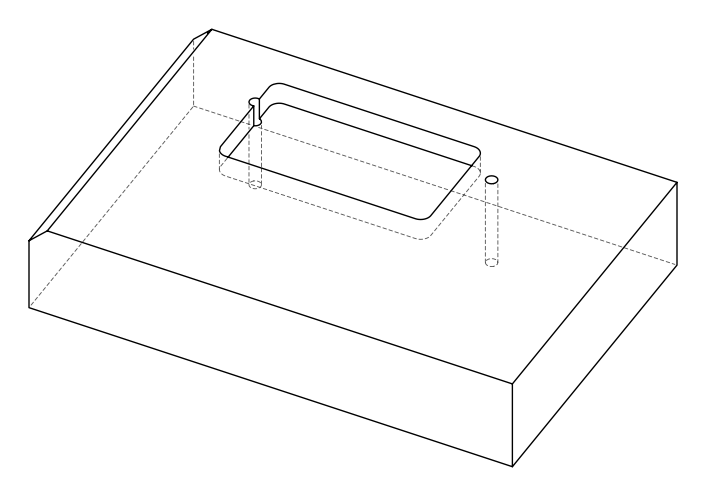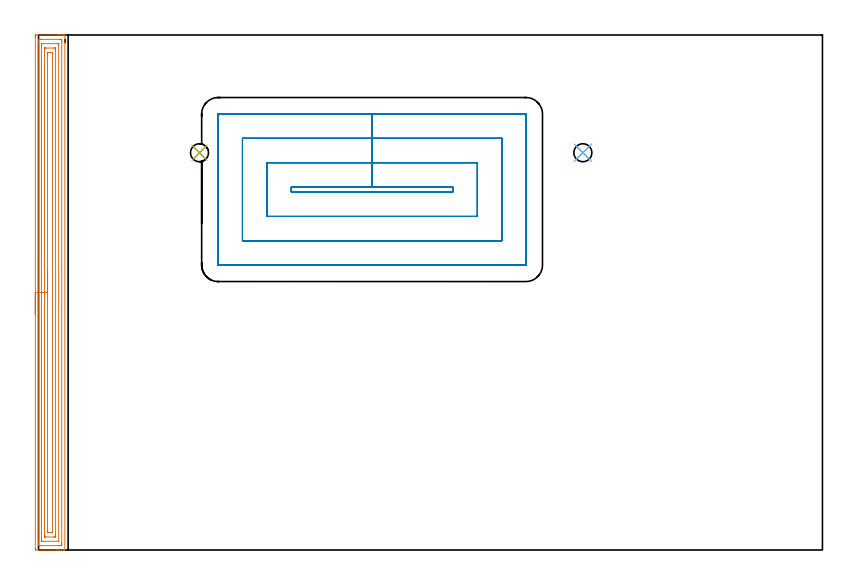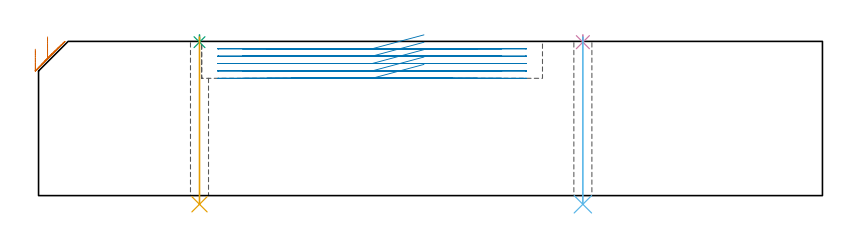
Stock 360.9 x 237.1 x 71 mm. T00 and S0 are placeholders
(PLAN: 6 operations, 3 tool changes, 22.8 min)
(1 AREA_MILL | FG_CHAMFER_SURFACE | UGT0205_001 | 9.77 min | 21938 mm3)
(2 MILL_RECTANGULAR_POCKET | POCKET_RECTANGULAR_STRAIGHT | UGT0201_133 | Follow Part, ap 3.75, ae 75% | 12.39 min | 225113 mm3)
(3 SPOT_DRILL | STEP1HOLE | NXT0321_9005460120000 | 0.03 min | 11 mm3)
(4 SPOT_DRILL_1 | STEP1HOLE_1 | NXT0321_9005460120000 | 0.03 min | 5 mm3)
(5 DRILL_THROUGH_HOLE_INTO_CENTER | STEP1HOLE | UGT0301_478 | 0.31 min | 3499 mm3)
(6 DRILL_THROUGH_HOLE_INTO_CENTER_1 | STEP1HOLE_1 | UGT0301_478 | 0.31 min | 3813 mm3)
(TOOL UGT0205_001 | Chamfer Mill 20 x 3 x 45 deg. | D20 FL50 Z2)
(TOOL UGT0201_133 | Carbide End Mill 15.0 | D15 FL30 Z4)
(TOOL NXT0321_9005460120000 | NC Spot Drill, 142deg, 12mm, Carbide, Uncoated | D12 PA142 FL30 Z2)
(TOOL UGT0301_478 | Carbide Drill 8.3 mm | D8.3 PA118 FL75 Z2)
(OP 1 AREA_MILL)
G17 G21 G94 G90
T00 M6
G54
G17 G0 G90 X-1.5 Y108.55 S1061 M3
G43 Z81. H0
Z67.4
G94 G1 Y108.588 Z66.528 F250.
Y108.702 Z65.663
Y108.891 Z64.812
Y109.153 Z63.98
Y109.487 Z63.174
Y109.89 Z62.4
Y110.358 Z61.664
Y110.89 Z60.972
Y111.479 Z60.329
Y112.122 Z59.74
Y112.814 Z59.208
Y113.55 Z58.74
Y114.324 Z58.337
Y115.13 Z58.003
Y115.962 Z57.741
Y116.813 Z57.552
Y117.678 Z57.438
Y118.55 Z57.4
Y236.16
X-1.499 Y236.481 Z57.401
X-1.494 Y237.048 Z57.404
X-1.492 Y237.092 Z57.406
X-0.93 Y237.1 Z57.968
X8.86 Z67.754
X9.407 Z68.304
X9.75 Z68.646
X10.297 Z69.193
X10.64 Z69.535
X11.326 Z70.226
X11.66 Z70.56
X12.054 Y237.093 Z70.945
X12.097 Y237.09 Z70.988
X12.1 Y236.928 Z71.
Y0.172
X12.097 Y0.01 Z70.988
X12.054 Y0.007 Z70.945
X11.66 Y0. Z70.56
X11.326 Z70.225
X10.64 Z69.535
X9.407 Z68.304
X8.86 Z67.754
X8.243 Z67.139
X-1.204 Y0.001 Z57.694
X-1.492 Y0.01 Z57.406
X-1.499 Y0.297 Z57.399
Y0.316
X-1.5 Y118.55 Z57.4
X-0.086 Z58.814
Y233.847
X-0.082 Y234.694 Z58.818
X-0.08 Y234.735 Z58.82
X-0.04 Y235.09 Z58.86
X0.448 Y235.098 Z59.348
X0.85 Y235.099 Z59.75
X1.336 Y235.1 Z60.236
X9.75 Y235.099 Z68.65
X10.238 Y235.097 Z69.138
X10.64 Y235.09 Z69.54
X10.68 Y234.694 Z69.58
X10.683 Y234.651 Z69.583
X10.686 Y233.801 Z69.586
Y233.754
Y3.253
X10.682 Y2.406 Z69.582
X10.68 Y2.365 Z69.58
X10.64 Y2.01 Z69.54
X10.151 Y2.002 Z69.051
X9.75 Y2.001 Z68.65
X9.264 Y2. Z68.164
X0.85 Y2.001 Z59.75
X0.362 Y2.003 Z59.262
X-0.04 Y2.01 Z58.86
X-0.08 Y2.406 Z58.82
X-0.083 Y2.449 Z58.817
X-0.086 Y3.299 Z58.814
Y3.345
Y118.55
X1.328 Z60.228
X1.329 Y233.011 Z60.229
X1.33 Y233.062 Z60.23
X1.333 Y233.086 Z60.233
X1.335 Y233.09 Z60.235
X1.357 Y233.093 Z60.257
X1.549 Y233.099 Z60.449
X8.86 Z67.76
X9.052 Y233.096 Z67.952
X9.179 Y233.091 Z68.079
X9.265 Y233.086 Z68.165
X9.267 Y233.045 Z68.167
X9.269 Y232.907 Z68.169
X9.271 Y232.494 Z68.171
Y4.089
X9.269 Y4.038 Z68.169
X9.267 Y4.014 Z68.167
X9.265 Y4.01 Z68.165
X9.243 Y4.007 Z68.143
X9.051 Y4.001 Z67.951
X1.74 Z60.64
X1.548 Y4.004 Z60.448
X1.421 Y4.009 Z60.321
X1.335 Y4.014 Z60.235
X1.333 Y4.055 Z60.233
X1.331 Y4.193 Z60.231
X1.329 Y4.605 Z60.229
X1.328 Y118.55 Z60.228
X2.743 Z61.643
Y230.227
X2.744 Y231.006 Z61.644
X2.747 Y231.059 Z61.647
X2.749 Y231.082 Z61.649
X2.761 Y231.09 Z61.661
X2.868 Y231.094 Z61.768
X3.085 Y231.098 Z61.985
X3.52 Y231.1 Z62.42
X7.08 Z65.98
X7.522 Y231.098 Z66.422
X7.733 Y231.094 Z66.633
X7.838 Y231.09 Z66.738
X7.851 Y231.084 Z66.751
X7.853 Y231.067 Z66.753
X7.855 Y231.029 Z66.755
X7.857 Y230.34 Z66.757
Y230.227
Y6.873
X7.855 Y6.094 Z66.755
X7.853 Y6.041 Z66.753
X7.851 Y6.018 Z66.751
X7.839 Y6.01 Z66.739
X7.732 Y6.006 Z66.632
X7.515 Y6.002 Z66.415
X7.08 Y6. Z65.98
X3.52 Z62.42
X3.077 Y6.002 Z61.977
X2.866 Y6.006 Z61.766
X2.762 Y6.01 Z61.662
X2.749 Y6.016 Z61.649
X2.747 Y6.033 Z61.647
X2.745 Y6.071 Z61.645
X2.743 Y6.76 Z61.643
Y6.873
Y118.55
X4.157 Z63.057
X4.158 Y228.44 Z63.058
X4.159 Y228.692 Z63.059
X4.164 Y228.948 Z63.064
X4.17 Y229.09 Z63.07
X4.246 Y229.093 Z63.146
X4.41 Y229.097 Z63.31
X4.643 Y229.1 Z63.543
X6.19 Y229.098 Z65.09
X6.427 Y229.095 Z65.327
X6.437 Y229.086 Z65.337
X6.44 Y229.083 Z65.34
X6.443 Y228.44 Z65.343
Y228.186
X6.442 Y8.66 Z65.342
X6.441 Y8.408 Z65.341
X6.436 Y8.152 Z65.336
X6.43 Y8.01 Z65.33
X6.354 Y8.007 Z65.254
X6.19 Y8.003 Z65.09
X5.957 Y8. Z64.857
X4.41 Y8.002 Z63.31
X4.173 Y8.005 Z63.073
X4.163 Y8.014 Z63.063
X4.16 Y8.017 Z63.06
X4.157 Y8.66 Z63.057
Y8.914
Y118.55
Y119.422 Z63.095
Y120.286 Z63.209
Y121.138 Z63.398
Y121.97 Z63.66
Y122.776 Z63.994
Y123.55 Z64.397
Y124.286 Z64.865
Y124.978 Z65.396
Y125.621 Z65.986
Y126.21 Z66.629
Y126.741 Z67.321
Y127.21 Z68.057
Y127.613 Z68.831
Y127.947 Z69.637
Y128.209 Z70.469
Y128.398 Z71.32
Y128.512 Z72.185
Y128.55 Z73.057
G0 Z81.
M5
M2
(OP 2 MILL_RECTANGULAR_POCKET)
G17 G21 G94 G90
T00 M6
G54
G17 G0 G90 X177.435 Y167.05 S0 M3
G43 Z81. H0
Z74.
G94 G1 X153.55 Z67.6 F250.
X116.35 F500.
Y164.85
X190.75
Y167.05
X153.55
Y178.3
X105.1
Y153.6
X202.
Y178.3
X153.55
Y189.55
X93.85
Y142.35
X213.25
Y189.55
X153.55
Y200.8
X82.7
X82.645 Y200.795
X82.605 Y200.755
X82.6 Y200.7
Y131.2
X82.605 Y131.145
X82.645 Y131.105
X82.7 Y131.1
X224.4
X224.455 Y131.105
X224.495 Y131.145
X224.5 Y131.2
Y200.7
X224.495 Y200.755
X224.455 Y200.795
X224.4 Y200.8
X153.55
X152.55
G0 X177.435 Y167.05 Z70.6
G1 X153.55 Z64.2 F250.
X116.35 F500.
Y164.85
X190.75
Y167.05
X153.55
Y178.3
X105.1
Y153.6
X202.
Y178.3
X153.55
Y189.55
X93.85
Y142.35
X213.25
Y189.55
X153.55
Y200.8
X82.7
X82.645 Y200.795
X82.605 Y200.755
X82.6 Y200.7
Y131.2
X82.605 Y131.145
X82.645 Y131.105
X82.7 Y131.1
X224.4
X224.455 Y131.105
X224.495 Y131.145
X224.5 Y131.2
Y200.7
X224.495 Y200.755
X224.455 Y200.795
X224.4 Y200.8
X153.55
X152.55
G0 X177.435 Y167.05 Z67.2
G1 X153.55 Z60.8 F250.
X116.35 F500.
Y164.85
X190.75
Y167.05
X153.55
Y178.3
X105.1
Y153.6
X202.
Y178.3
X153.55
Y189.55
X93.85
Y142.35
X213.25
Y189.55
X153.55
Y200.8
X82.7
X82.645 Y200.795
X82.605 Y200.755
X82.6 Y200.7
Y131.2
X82.605 Y131.145
X82.645 Y131.105
X82.7 Y131.1
X224.4
X224.455 Y131.105
X224.495 Y131.145
X224.5 Y131.2
Y200.7
X224.495 Y200.755
X224.455 Y200.795
X224.4 Y200.8
X153.55
X152.55
G0 X177.435 Y167.05 Z63.8
G1 X153.55 Z57.4 F250.
X116.35 F500.
Y164.85
X190.75
Y167.05
X153.55
Y178.3
X105.1
Y153.6
X202.
Y178.3
X153.55
Y189.55
X93.85
Y142.35
X213.25
Y189.55
X153.55
Y200.8
X82.7
X82.645 Y200.795
X82.605 Y200.755
X82.6 Y200.7
Y131.2
X82.605 Y131.145
X82.645 Y131.105
X82.7 Y131.1
X224.4
X224.455 Y131.105
X224.495 Y131.145
X224.5 Y131.2
Y200.7
X224.495 Y200.755
X224.455 Y200.795
X224.4 Y200.8
X153.55
X152.55
G0 X177.435 Y167.05 Z60.4
G1 X153.55 Z54. F250.
X116.35 F500.
Y164.85
X190.75
Y167.05
X153.55
Y178.3
X105.1
Y153.6
X202.
Y178.3
X153.55
Y189.55
X93.85
Y142.35
X213.25
Y189.55
X153.55
Y200.8
X82.7
X82.645 Y200.795
X82.605 Y200.755
X82.6 Y200.7
Y131.2
X82.605 Y131.145
X82.645 Y131.105
X82.7 Y131.1
X224.4
X224.455 Y131.105
X224.495 Y131.145
X224.5 Y131.2
Y200.7
X224.495 Y200.755
X224.455 Y200.795
X224.4 Y200.8
X153.55
X152.55
G0 Z81.
M5
M2
(OP 3 SPOT_DRILL)
G17 G21 G94 G90
T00 M6
G54
G17 G0 G90 X74.1 Y182.9 S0 M3
G43 Z81. H0
G94 G81 G98 Z70.643 F250. R74.
G80
M5
M2
(OP 4 SPOT_DRILL_1)
G17 G21 G94 G90
T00 M6
G54
G17 G0 G90 X250.6 Y182.9 S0 M3
G43 Z81. H0
G94 G81 G98 Z70.643 F250. R74.
G80
M5
M2
(OP 5 DRILL_THROUGH_HOLE_INTO_CENTER)
G17 G21 G94 G90
T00 M6
G54
G17 G0 G90 X74.1 Y182.9 S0 M3
G43 Z81. H0
G94 G73 G98 Z-3.994 F250. Q7.499 R73.
G80
M5
M2
(OP 6 DRILL_THROUGH_HOLE_INTO_CENTER_1)
G17 G21 G94 G90
T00 M6
G54
G17 G0 G90 X250.6 Y182.9 S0 M3
G43 Z81. H0
G94 G73 G98 Z-3.994 F250. Q7.499 R73.
G80
M5
M2
